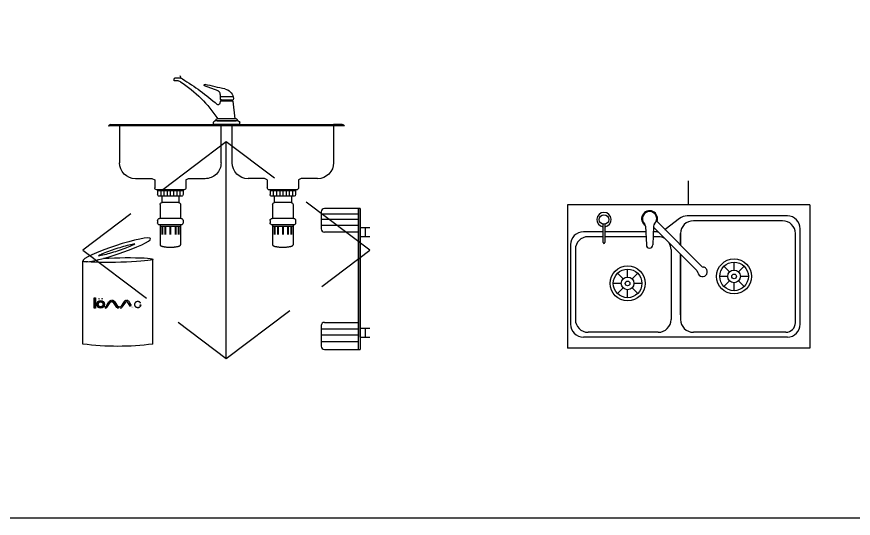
# Model space of a CAD drawing. Header units: millimetres. Extents: x 351279 to 387190, y -1289537 to -1277077.
# Drawn here: x 365739 to 368363, y -1284365 to -1282791 of the extents above; entities that cross this region are included whole.
import ezdxf

# ---------------------------------------------------------------- set-up
doc = ezdxf.new("R2010")
doc.units = ezdxf.units.MM
doc.header["$LTSCALE"] = 20
doc.linetypes.add('DASHED2', pattern=[0.375, 0.25, -0.125])
doc.layers.add('LAYER-2', color=12, linetype='Continuous')

# ---------------------------------------------------------------- blocks, each defined once
blk = doc.blocks.new('greytr3yy')
h = blk.add_hatch(color=8)
h.paths.add_polyline_path([(51098.4, 19562.8, 1), (51122.7, 19562.8, 1)])
h.paths.add_polyline_path([(51118.2, 19562.8, -1), (51102.8, 19562.8, -1)], flags=16)
h.paths.add_polyline_path([(51117.7, 19580.3, 0.227437), (51116.8, 19582.2, 0.61531), (51113, 19580.2, 0.227437), (51113.9, 19578.4, 0.61531)])
h.paths.add_polyline_path([(51103.3, 19580.2, 1), (51108.1, 19580.2, 1)])
h.paths.add_polyline_path([(51094.6, 19582.8), (51090.1, 19582.8), (51090.1, 19550.5), (51094.6, 19550.5)])
for points in [[(51128.7, 19558.5, -0.316493), (51123.3, 19554.9), (51123.3, 19550.5, 0.029839), (51126, 19550.8, 0.021632), (51128.4, 19551.9), (51130.3, 19553.3), (51132.6, 19556.4), (51140.3, 19568.6, -0.055878), (51142.5, 19570.2, 0.001608), (51144.6, 19570.5), (51144.6, 19574.9), (51142.4, 19574.8, 0.034929), (51139.5, 19573.6, 0.004888), (51136.6, 19571.2), (51134.6, 19567.7)], [(51156.2, 19569.1), (51154, 19572.1), (51152, 19573.5, 0.021632), (51149.5, 19574.6, 0.029839), (51146.9, 19575), (51146.9, 19570.5, 0.000407), (51149, 19570.2, -0.055878), (51151.3, 19568.6), (51158.9, 19556.4), (51161.1, 19553.4), (51163.1, 19551.9, 0.021632), (51165.6, 19550.8), (51166, 19550.7), (51166.1, 19555.3, -0.055878), (51163.8, 19556.8)], [(51180.5, 19557.7), (51186.4, 19566.9, -0.316493), (51191.8, 19570.5, -0.113911), (51193.9, 19570.4, -0.055878), (51196.2, 19568.8), (51203.8, 19556.6), (51206, 19553.6), (51208, 19552.2, 0.021632), (51210.5, 19551.1, 0.029839), (51213.1, 19550.7), (51213.1, 19555.1, -0.316493), (51207.7, 19558.8), (51201.9, 19568), (51199.8, 19571.4, 0.004888), (51196.9, 19573.8, 0.034929), (51194, 19575), (51191.8, 19575, 0.029839), (51189.1, 19574.6, 0.021632), (51186.7, 19573.5), (51184.7, 19572.1), (51182.4, 19569.1), (51174.8, 19556.8, -0.055878), (51172.6, 19555.3, -0.086148), (51168.2, 19554.9, 0.001606), (51166.1, 19555.3), (51166, 19550.7), (51168.2, 19550.6, 0.040519), (51170.5, 19550.6), (51172.7, 19550.7, 0.034929), (51175.6, 19551.9, 0.004888), (51178.5, 19554.3)], [(51233.8, 19566.2, 0.741091), (51237.5, 19568.5, 4.970672), (51238.8, 19559.3, 1.745797), (51233.2, 19557.7, -3.302008)]]:
    blk.add_hatch(color=8).paths.add_polyline_path(points)
at = {"color": 8, "linetype": 'DASHED2', "ltscale": 50}
for p, q in [((51504.7, 20072.8), (51054.7, 19732.8)), ((51954.7, 19732.8), (51504.7, 20072.8)), ((51054.7, 19732.8), (51504.7, 19392.8)), ((51504.7, 19392.8), (51954.7, 19732.8))]:
    blk.add_line(p, q, dxfattribs=at)
at = {"color": 7}
blk.add_line((51504.7, 19392.8), (51504.7, 20072.8), dxfattribs=at)
at = {"color": 8, "linetype": 'Continuous'}
for p, q in [((51924.7, 19863.5), (51812.3, 19863.5)), ((51918.1, 19863.5), (51918.1, 19421.1)), ((51924.7, 19803.6), (51924.7, 19863.5)), ((51924.7, 19863.5), (51924.7, 19421.1)), ((51802.3, 19853.5), (51802.3, 19799.5)), ((51918.1, 19845.7), (51802.3, 19845.7)), ((51918.1, 19828.9), (51802.3, 19828.9)), ((51918.1, 19810.2), (51802.3, 19810.2)), ((51918.1, 19789.5), (51812.3, 19789.5)), ((51924.7, 19488.4), (51924.7, 19803.6)), ((51924.7, 19803.6), (51954.7, 19803.6)), ((51939.7, 19803.6), (51939.7, 19775.6)), ((51924.7, 19775.6), (51954.7, 19775.6)), ((51274.4, 19438.3), (51274.4, 19704.5)), ((51054.7, 19438.3), (51054.7, 19698.7)), ((51802.3, 19496.2), (51802.3, 19431.1)), ((51812.3, 19506.2), (51918.1, 19506.2)), ((51802.3, 19486.2), (51918.1, 19486.2)), ((51802.3, 19467.2), (51918.1, 19467.2)), ((51924.7, 19460.3), (51924.7, 19488.4)), ((51924.7, 19488.4), (51954.7, 19488.4)), ((51939.7, 19488.4), (51939.7, 19460.3)), ((51802.3, 19446.2), (51918.1, 19446.2)), ((51924.7, 19460.3), (51954.7, 19460.3)), ((51924.7, 19460.3), (51924.7, 19421.1)), ((51812.3, 19421.1), (51924.7, 19421.1))]:
    blk.add_line(p, q, dxfattribs=at)
at = {"color": 8}
for p, q in [((51134.6, 19567.7), (51136.6, 19571.2)), ((51144.6, 19574.9), (51142.4, 19574.8)), ((51144.6, 19570.5), (51144.6, 19574.9)), ((51146.9, 19570.5), (51146.9, 19575)), ((51152, 19573.5), (51154, 19572.1)), ((51154, 19572.1), (51156.2, 19569.1)), ((51184.7, 19572.1), (51182.4, 19569.1)), ((51186.7, 19573.5), (51184.7, 19572.1)), ((51191.8, 19575), (51194, 19575)), ((51201.9, 19568), (51199.8, 19571.4)), ((51128.4, 19551.9), (51130.4, 19553.4)), ((51128.7, 19558.5), (51134.6, 19567.7)), ((51130.4, 19553.4), (51132.6, 19556.4)), ((51132.6, 19556.4), (51140.3, 19568.6)), ((51158.9, 19556.4), (51151.3, 19568.6)), ((51156.2, 19569.1), (51163.8, 19556.8)), ((51161.1, 19553.4), (51158.9, 19556.4)), ((51163.1, 19551.9), (51161.1, 19553.4)), ((51166.1, 19555.3), (51166, 19550.7)), ((51182.4, 19569.1), (51174.8, 19556.8)), ((51180.5, 19557.7), (51178.5, 19554.3)), ((51186.4, 19566.9), (51180.5, 19557.7)), ((51203.8, 19556.6), (51196.2, 19568.8)), ((51207.7, 19558.8), (51201.9, 19568))]:
    blk.add_line(p, q, dxfattribs=at)
blk.add_lwpolyline([(51090.1, 19582.8), (51094.6, 19582.8), (51094.6, 19550.5), (51090.1, 19550.5)], close=True, dxfattribs=at)
blk.add_lwpolyline([(51090.1, 19582.8), (51094.6, 19582.8), (51094.6, 19550.5), (51090.1, 19550.5)], close=True, dxfattribs=at)
for radius in [12.1, 7.7]:
    blk.add_circle((51110.5, 19562.8), radius, dxfattribs=at)
at = {"color": 8, "linetype": 'Continuous'}
for centre, start, end in [((51812.3, 19853.5), 90, 180), ((51812.3, 19799.5), 180, 270), ((51812.3, 19496.2), 90, 180), ((51812.3, 19431.1), 180, 270)]:
    blk.add_arc(centre, 10, start, end, dxfattribs=at)
at = {"color": 8}
for centre, radius, start, end in [((51262.6, 19424.7), 193.1, 129.5885, 130.7087), ((51149.4, 19553.4), 22.5, 108.2098, 116.2116), ((51145, 19552.6), 22.5, 78.4269, 85.2635), ((51138.5, 19545.9), 30.7, 64.0234, 68.9804), ((51200.1, 19545.9), 30.7, 111.0196, 115.9766), ((51193.6, 19552.6), 22.5, 94.7365, 101.5731), ((51187, 19553.6), 22.5, 63.7884, 71.7902), ((51073.8, 19425), 193.1, 49.2913, 50.4115), ((51123.4, 19560.6), 5.65, 268.8826, 339.1314), ((51114.9, 19579.5), 30.7, 291.0196, 295.9766), ((51148.4, 19559.4), 12.3, 118.6617, 131.4548), ((51085.2, 19902.3), 337, 279.7902, 280.1584), ((51376.8, 20881), 1330.5, 260.0477, 260.141), ((51143.1, 19559.4), 12.3, 48.5452, 61.3383), ((51176.6, 19579.5), 30.7, 244.0234, 248.9804), ((51171.9, 19566), 12.3, 228.5452, 241.3383), ((51108.8, 19223.1), 337, 79.8416, 80.2098), ((51169.3, 19567.8), 12.9, 265.0224, 284.7173), ((51166.7, 19566), 12.3, 298.6617, 311.4548), ((51165.6, 19572.1), 22.5, 288.2098, 296.2116), ((51052.5, 19700.7), 193.1, 309.5885, 310.7087), ((51191.7, 19564.9), 5.65, 88.8826, 159.1314), ((51192.6, 19565.8), 4.8, 73.6407, 99.6352), ((51188, 19559.6), 12.3, 48.5452, 61.3383)]:
    blk.add_arc(centre, radius, start, end, dxfattribs=at)
at = {"color": 8, "linetype": 'Continuous', "extrusion": (0, 0, -1)}
blk.add_ellipse((51161.1, 19733.9), major_axis=(106.4, 35.2), ratio=0.121388, dxfattribs=at)
for centre, major_axis, ratio, start_param, end_param in [((51164.3, 19701.9), (110.1, 2.6), 0.064425, 4.299403, 9.343329), ((51140.3, 19967.4), (-669.5, 53.9), 0.797091, 4.447172, 4.776427)]:
    blk.add_ellipse(centre, major_axis=major_axis, ratio=ratio, start_param=start_param, end_param=end_param, dxfattribs=at)
at = {"color": 8, "linetype": 'Continuous'}
for points, knots in [([(51218.2, 19752.8), (51215.5, 19752.3), (51212.6, 19751.8), (51203, 19749.7), (51195.7, 19747.9), (51180.4, 19743.8), (51172.3, 19741.4), (51156.3, 19736.2), (51148.3, 19733.4), (51132.9, 19727.7), (51125.6, 19724.8), (51113.4, 19719.6), (51108.4, 19717.3), (51104, 19715.1)], [3.956191, 3.956191, 3.956191, 3.956191, 4.086059, 4.086059, 4.373099, 4.373099, 4.660139, 4.660139, 4.947179, 4.947179, 5.234219, 5.234219, 5.468587, 5.468587, 5.468587, 5.468587]), ([(51104, 19715.1), (51106.7, 19715.5), (51109.6, 19716.1), (51119.2, 19718.2), (51126.5, 19719.9), (51141.8, 19724.1), (51149.8, 19726.5), (51165.9, 19731.7), (51173.9, 19734.4), (51189.2, 19740.2), (51196.6, 19743.1), (51208.7, 19748.3), (51213.7, 19750.6), (51218.2, 19752.8)], [0.814598, 0.814598, 0.814598, 0.814598, 0.944466, 0.944466, 1.231506, 1.231506, 1.518546, 1.518546, 1.805586, 1.805586, 2.092626, 2.092626, 2.326995, 2.326995, 2.326995, 2.326995])]:
    blk.add_open_spline(points, degree=3, knots=knots, dxfattribs=at)
at = {"layer": 'LAYER-2', "color": 8, "linetype": 'Continuous'}
for p, q in [((51341.3, 20264.5), (51341.3, 20269.9)), ((51354.2, 20264.5), (51341.3, 20264.5)), ((51344.8, 20273.4), (51360.1, 20273.4)), ((51361.1, 20261.5), (51354.2, 20264.5)), ((51479.5, 20232.9), (51436.7, 20248.3)), ((51526.5, 20214.3), (51485.5, 20214.3)), ((51485.5, 20214.3), (51485.5, 20206.9)), ((51489.4, 20204.5), (51487.5, 20204.5)), ((51489.4, 20204.5), (51526.5, 20204.5)), ((51489.4, 20200.1), (51489.4, 20204.5)), ((51521.8, 20200.1), (51521.8, 20204.5)), ((51485.6, 20200.1), (51484.1, 20193.1)), ((51526.5, 20200.1), (51485.6, 20200.1)), ((51532.8, 20145.1), (51526.5, 20200.1)), ((51141.7, 20127.2), (51135.6, 20122.8)), ((51135.6, 20122.8), (51137.4, 20122.8)), ((51873.7, 20122.8), (51135.6, 20122.8)), ((51143.6, 20127.8), (51840.4, 20127.8)), ((51170.1, 20122.8), (51170.1, 20007.3)), ((51464.1, 20127.8), (51464.1, 20133.5)), ((51547, 20127.8), (51464.1, 20127.8)), ((51542, 20138.5), (51469.1, 20138.5)), ((51535.5, 20145.1), (51475.6, 20145.1)), ((51475.6, 20138.5), (51535.5, 20138.5)), ((51488.1, 20007.3), (51488.1, 20122.8)), ((51523.1, 20007.3), (51523.1, 20122.8)), ((51547, 20127.8), (51547, 20133.5)), ((51867.5, 20127.8), (51841.1, 20127.8)), ((51841.1, 20121.8), (51841.1, 20007.3)), ((51875.6, 20122.8), (51869.4, 20127.2)), ((51875.6, 20122.8), (51873.6, 20122.8)), ((51220.1, 19957.3), (51271.6, 19957.3)), ((51271.6, 19957.3), (51280.1, 19953.9)), ((51280.1, 19953.9), (51280.1, 19928.3)), ((51378.1, 19953.9), (51386.6, 19957.3)), ((51378.1, 19953.9), (51378.1, 19928.3)), ((51386.6, 19957.3), (51438.1, 19957.3)), ((51624.6, 19957.3), (51573.1, 19957.3)), ((51633.1, 19953.9), (51624.6, 19957.3)), ((51633.1, 19953.9), (51633.1, 19928.3)), ((51739.6, 19957.3), (51731.1, 19953.9)), ((51731.1, 19953.9), (51731.1, 19928.3)), ((51791.1, 19957.3), (51739.6, 19957.3)), ((51372.1, 19922.3), (51286.1, 19922.3)), ((51289.1, 19922.3), (51289.1, 19907.3)), ((51369.1, 19919.3), (51289.1, 19919.3)), ((51299.1, 19919.3), (51299.1, 19902.3)), ((51309.1, 19919.3), (51309.1, 19902.3)), ((51319.1, 19919.3), (51319.1, 19902.3)), ((51329.1, 19919.3), (51329.1, 19902.3)), ((51339.1, 19919.3), (51339.1, 19902.3)), ((51349.1, 19919.3), (51349.1, 19902.3)), ((51359.1, 19919.3), (51359.1, 19902.3)), ((51369.1, 19922.3), (51369.1, 19907.3)), ((51725.1, 19922.3), (51639.1, 19922.3)), ((51642.1, 19922.3), (51642.1, 19907.3)), ((51722.1, 19919.3), (51642.1, 19919.3)), ((51652.1, 19919.3), (51652.1, 19902.3)), ((51662.1, 19919.3), (51662.1, 19902.3)), ((51672.1, 19919.3), (51672.1, 19902.3)), ((51682.1, 19919.3), (51682.1, 19902.3)), ((51692.1, 19919.3), (51692.1, 19902.3)), ((51702.1, 19919.3), (51702.1, 19902.3)), ((51712.1, 19919.3), (51712.1, 19902.3)), ((51722.1, 19922.3), (51722.1, 19907.3)), ((51364.1, 19902.3), (51294.1, 19902.3)), ((51302.1, 19902.3), (51302.1, 19882.3)), ((51356.1, 19902.3), (51356.1, 19882.3)), ((51717.1, 19902.3), (51647.1, 19902.3)), ((51655.1, 19902.3), (51655.1, 19882.3)), ((51709.1, 19902.3), (51709.1, 19882.3)), ((51297.1, 19876.3), (51297.1, 19832.3)), ((51355.1, 19882.3), (51303.1, 19882.3)), ((51361.1, 19876.3), (51361.1, 19832.3)), ((51650.1, 19876.3), (51650.1, 19832.3)), ((51708.1, 19882.3), (51656.1, 19882.3)), ((51714.1, 19876.3), (51714.1, 19832.3)), ((51289.1, 19826.3), (51289.1, 19818.3)), ((51363.1, 19832.3), (51295.1, 19832.3)), ((51363.1, 19812.3), (51295.1, 19812.3)), ((51297.1, 19812.3), (51297.1, 19749.3)), ((51361.1, 19807.3), (51297.1, 19807.3)), ((51302.1, 19807.3), (51302.1, 19782.3)), ((51304.1, 19807.3), (51304.1, 19782.3)), ((51312.1, 19807.3), (51312.1, 19782.3)), ((51314.1, 19807.3), (51314.1, 19782.3)), ((51328.1, 19807.3), (51328.1, 19782.3)), ((51330.1, 19807.3), (51330.1, 19782.3)), ((51344.1, 19807.3), (51344.1, 19782.3)), ((51346.1, 19807.3), (51346.1, 19782.3)), ((51354.1, 19807.3), (51354.1, 19782.3)), ((51356.1, 19807.3), (51356.1, 19782.3)), ((51361.1, 19812.3), (51361.1, 19749.3)), ((51369.1, 19826.3), (51369.1, 19818.3)), ((51642.1, 19826.3), (51642.1, 19818.3)), ((51716.1, 19832.3), (51648.1, 19832.3)), ((51716.1, 19812.3), (51648.1, 19812.3)), ((51650.1, 19812.3), (51650.1, 19749.3)), ((51714.1, 19807.3), (51650.1, 19807.3)), ((51655.1, 19807.3), (51655.1, 19782.3)), ((51657.1, 19807.3), (51657.1, 19782.3)), ((51665.1, 19807.3), (51665.1, 19782.3)), ((51667.1, 19807.3), (51667.1, 19782.3)), ((51681.1, 19807.3), (51681.1, 19782.3)), ((51683.1, 19807.3), (51683.1, 19782.3)), ((51697.1, 19807.3), (51697.1, 19782.3)), ((51699.1, 19807.3), (51699.1, 19782.3)), ((51707.1, 19807.3), (51707.1, 19782.3)), ((51709.1, 19807.3), (51709.1, 19782.3)), ((51714.1, 19812.3), (51714.1, 19749.3)), ((51722.1, 19826.3), (51722.1, 19818.3))]:
    blk.add_line(p, q, dxfattribs=at)
at = {"layer": 'LAYER-2', "color": 8, "linetype": 'Continuous', "flags": 128}
for points in [[(51297.1, 19749.3), (51297.2, 19748.9), (51297.3, 19748.5), (51297.7, 19748), (51298.1, 19747.6), (51298.7, 19747.2), (51299.3, 19746.7), (51300.1, 19746.3), (51301.1, 19745.9), (51302.1, 19745.6), (51303.2, 19745.2), (51304.4, 19744.8), (51305.8, 19744.5), (51307.2, 19744.2), (51308.7, 19743.9), (51310.3, 19743.6), (51311.9, 19743.4), (51313.7, 19743.2), (51315.5, 19743), (51317.3, 19742.8), (51319.2, 19742.6), (51321.1, 19742.5), (51323.1, 19742.4), (51325.1, 19742.3), (51327.1, 19742.3), (51329.1, 19742.3), (51331.1, 19742.3), (51333.1, 19742.3), (51335.1, 19742.4), (51337.1, 19742.5), (51339, 19742.6), (51340.9, 19742.8), (51342.7, 19743), (51344.5, 19743.2), (51346.2, 19743.4), (51347.9, 19743.6), (51349.5, 19743.9), (51351, 19744.2), (51352.4, 19744.5), (51353.7, 19744.8), (51355, 19745.2), (51356.1, 19745.6), (51357.1, 19745.9), (51358, 19746.3), (51358.8, 19746.7), (51359.5, 19747.2), (51360.1, 19747.6), (51360.5, 19748), (51360.8, 19748.5), (51361, 19748.9), (51361.1, 19749.3)], [(51650.1, 19749.3), (51650.1, 19748.9), (51650.3, 19748.5), (51650.6, 19748), (51651.1, 19747.6), (51651.6, 19747.2), (51652.3, 19746.7), (51653.1, 19746.3), (51654, 19745.9), (51655.1, 19745.6), (51656.2, 19745.2), (51657.4, 19744.8), (51658.8, 19744.5), (51660.2, 19744.2), (51661.7, 19743.9), (51663.3, 19743.6), (51664.9, 19743.4), (51666.7, 19743.2), (51668.5, 19743), (51670.3, 19742.8), (51672.2, 19742.6), (51674.1, 19742.5), (51676.1, 19742.4), (51678.1, 19742.3), (51680.1, 19742.3), (51682.1, 19742.3), (51684.1, 19742.3), (51686.1, 19742.3), (51688.1, 19742.4), (51690, 19742.5), (51692, 19742.6), (51693.9, 19742.8), (51695.7, 19743), (51697.5, 19743.2), (51699.2, 19743.4), (51700.9, 19743.6), (51702.5, 19743.9), (51704, 19744.2), (51705.4, 19744.5), (51706.7, 19744.8), (51708, 19745.2), (51709.1, 19745.6), (51710.1, 19745.9), (51711, 19746.3), (51711.8, 19746.7), (51712.5, 19747.2), (51713.1, 19747.6), (51713.5, 19748), (51713.8, 19748.5), (51714, 19748.9), (51714.1, 19749.3)]]:
    blk.add_lwpolyline(points, dxfattribs=at)
at = {"layer": 'LAYER-2', "color": 8, "linetype": 'Continuous', "extrusion": (0, 0, -1)}
for centre, major_axis, start_param, end_param in [((51347.8, 20276.2), (-9.07, -9.07), 3.496319, 4.357663), ((51344.8, 20269.9), (2.47, 2.47), 3.926991, 5.497787), ((51358.2, 20259.4), (-9.95, 9.95), 0.918876, 1.460773), ((51136.7, 19919.2), (289.4, 289.4), -0.205107, 0.200822), ((50953.8, 19594.2), (560.3, 560.3), -0.236856, -0.066381), ((51437.7, 20250.6), (1.77, 1.77), 2.755406, 5.752958), ((51676.4, 21165.8), (-667, 667), 4.114574, 4.182162), ((51476.6, 20226), (5.3, 5.3), -0.386187, 0.673933), ((51445.9, 20216.2), (28, 28), 0.514085, 0.833782), ((51491.7, 20203.8), (25.7, 25.7), -0.541713, 0.490612), ((51488, 20206.9), (1.77, 1.77), 2.598786, 3.906302), ((51502.3, 20209.4), (-17.5, 17.5), 2.155233, 2.557156), ((51479.2, 20194.2), (3.54, 3.54), 1.000253, 3.107703), ((51143.6, 20124.3), (-2.47, 2.47), 0.214061, 0.785398), ((51469.1, 20133.5), (3.54, 3.54), 3.926991, 5.497787), ((51475.6, 20141.8), (2.34, 2.34), 2.352471, 5.501511), ((51535.6, 20141.8), (-2.34, 2.34), 0.781675, 3.930714), ((51542, 20133.5), (3.54, 3.54), -0.785398, 0.785398), ((51841.1, 20126.8), (0.707, 0.707), 3.926991, 5.497787), ((51867.5, 20124.3), (-2.47, 2.47), 0.785398, 1.356736), ((51220.1, 20007.3), (-35.4, 35.4), 3.926991, 5.497787), ((51438.1, 20007.3), (-35.4, 35.4), 2.356194, 3.926991), ((51573.1, 20007.3), (-35.4, 35.4), 3.926991, 5.497787), ((51791.1, 20007.3), (35.4, 35.4), 0.785398, 2.356194), ((51286.1, 19928.3), (-4.24, 4.24), 3.926991, 5.497787), ((51372.1, 19928.3), (4.24, 4.24), 0.785398, 2.356194), ((51639.1, 19928.3), (4.24, 4.24), 2.356194, 3.926991), ((51725.1, 19928.3), (-4.24, 4.24), 2.356194, 3.926991), ((51294.1, 19907.3), (3.54, 3.54), 2.356194, 3.926991), ((51364.1, 19907.3), (-3.54, 3.54), 2.356194, 3.926991), ((51647.1, 19907.3), (3.54, 3.54), 2.356194, 3.926991), ((51717.1, 19907.3), (3.54, 3.54), 0.785398, 2.356194), ((51303.1, 19876.3), (-4.24, 4.24), 5.497787, 7.068583), ((51355.1, 19876.3), (4.24, 4.24), -0.785398, 0.785398), ((51656.1, 19876.3), (-4.24, 4.24), 5.497787, 7.068583), ((51708.1, 19876.3), (4.24, 4.24), -0.785398, 0.785398), ((51295.1, 19826.3), (-4.24, 4.24), 5.497787, 7.068583), ((51295.1, 19818.3), (-4.24, 4.24), 3.926991, 5.497787), ((51363.1, 19826.3), (4.24, 4.24), -0.785398, 0.785398), ((51363.1, 19818.3), (4.24, 4.24), 0.785398, 2.356194), ((51648.1, 19826.3), (4.24, 4.24), 3.926991, 5.497787), ((51648.1, 19818.3), (-4.24, 4.24), 3.926991, 5.497787), ((51716.1, 19826.3), (4.24, 4.24), -0.785398, 0.785398), ((51716.1, 19818.3), (4.24, 4.24), 0.785398, 2.356194)]:
    blk.add_ellipse(centre, major_axis=major_axis, ratio=1, start_param=start_param, end_param=end_param, dxfattribs=at)
blk = doc.blocks.new('erwqrewqr')
at = {"color": 8, "lineweight": -3}
for p, q in [((52039.6, 28261.9), (51279.6, 28261.9)), ((51279.6, 28261.9), (51279.6, 27811.9)), ((52039.6, 28261.9), (52039.6, 27811.9)), ((51558.6, 28211.2), (51700.1, 28069.4)), ((51631.3, 28218.8), (51586.5, 28184.9)), ((51969.6, 28226.9), (51655.4, 28226.9)), ((51954.6, 28211.9), (51674.6, 28211.9)), ((51391.8, 28176.9), (51329.6, 28176.9)), ((51391.8, 28143.2), (51391.8, 28200.9)), ((51396.8, 28200.7), (51396.8, 28143.2)), ((51525.6, 28176.9), (51396.8, 28176.9)), ((51524.8, 28195.4), (51527.3, 28135.9)), ((51549.8, 28194.9), (51547.3, 28135.9)), ((51562.4, 28176.9), (51549, 28176.9)), ((51549.7, 28191.8), (51685.9, 28055.3)), ((52009.6, 27886.9), (52009.6, 28186.9)), ((51391.8, 28161.9), (51344.6, 28161.9)), ((51526.2, 28161.9), (51396.8, 28161.9)), ((51564.6, 28161.9), (51548.4, 28161.9)), ((51634.6, 28135.1), (51634.6, 28171.9)), ((51634.6, 28171.9), (51634.6, 28135.1)), ((51994.6, 27891.9), (51994.6, 28171.9)), ((51289.6, 28136.9), (51289.6, 27886.9)), ((51394.3, 28140.7), (51394.3, 28140.7)), ((51304.6, 28121.9), (51304.6, 27916.9)), ((51304.6, 28121.9), (51304.6, 27901.9)), ((51604.6, 28121.9), (51604.6, 27916.9)), ((51604.6, 28121.9), (51604.6, 27901.9)), ((51634.6, 27916.9), (51634.6, 28106.7)), ((51634.6, 28106.7), (51634.6, 27901.9)), ((51802.3, 28057.3), (51802.3, 28082.3)), ((51454.2, 28029.3), (51436.6, 28047)), ((51468.4, 28035.2), (51468.4, 28060.2)), ((51500.2, 28047), (51482.5, 28029.3)), ((51788.2, 28051.4), (51770.5, 28069.1)), ((51834.1, 28069.1), (51816.5, 28051.4)), ((51782.3, 28037.3), (51757.3, 28037.3)), ((51788.2, 28023.1), (51770.5, 28005.4)), ((51834.1, 28005.4), (51816.5, 28023.1)), ((51847.3, 28037.3), (51822.3, 28037.3)), ((51448.4, 28015.2), (51423.4, 28015.2)), ((51454.2, 28001), (51436.6, 27983.3)), ((51468.4, 27970.2), (51468.4, 27995.2)), ((51500.2, 27983.3), (51482.5, 28001)), ((51513.4, 28015.2), (51488.4, 28015.2)), ((51802.3, 27992.3), (51802.3, 28017.3)), ((51564.6, 27861.9), (51344.6, 27861.9)), ((51964.6, 27861.9), (51674.6, 27861.9)), ((51572, 27846.9), (51329.6, 27846.9)), ((51969.6, 27846.9), (51572, 27846.9)), ((52039.6, 27811.9), (51279.6, 27811.9))]:
    blk.add_line(p, q, dxfattribs=at)
for centre, radius in [((51394.3, 28215.7), 15), ((51802.3, 28037.3), 55), ((51802.3, 28037.3), 45), ((51468.4, 28015.2), 55), ((51468.4, 28015.2), 45), ((51802.3, 28037.3), 20), ((51802.3, 28037.3), 7.5), ((51468.4, 28015.2), 20), ((51468.4, 28015.2), 7.5)]:
    blk.add_circle(centre, radius, dxfattribs=at)
for centre, radius, start, end in [((51394.3, 28215.7), 22.5, 276.3794, 263.6206), ((51537.3, 28218.4), 25, 338.5218, 239.4895), ((51537.3, 28218.4), 22.5, 313.8131, 226.1641), ((51514.8, 28194.9), 10, 2.4244, 46.1641), ((51559.8, 28194.9), 10, 133.8131, 180), ((51655.4, 28186.9), 40, 90, 127.0478), ((51674.6, 28171.9), 40, 90, 180), ((51954.6, 28171.9), 40, 0, 90), ((51969.6, 28186.9), 40, 0, 90), ((51329.6, 28136.9), 40, 90, 180), ((51562.4, 28216.9), 40, 270, 273.1447), ((51562.4, 28216.9), 40, 305.3581, 307.0478), ((51344.6, 28121.9), 40, 90, 180), ((51564.6, 28121.9), 40, 58.6158, 90), ((51394.3, 28143.2), 2.5, 180, 270), ((51394.3, 28143.2), 2.5, 270, 0), ((51537.3, 28135.9), 10, 180, 270), ((51537.3, 28135.9), 10, 270, 0), ((51564.6, 28121.9), 40, 0, 31.2714), ((51678.9, 28048.2), 10, 8.0737, 44.9436), ((51703.6, 28051.7), 15, 188.0737, 44.9436), ((51707.2, 28076.5), 10, 224.9436, 261.8135), ((51703.6, 28051.7), 15, 44.9436, 81.8135), ((51329.6, 27886.9), 40, 180, 270), ((51344.6, 27901.9), 40, 180, 270), ((51564.6, 27901.9), 40, 270, 0), ((51674.6, 27901.9), 40, 180, 270), ((51964.6, 27891.9), 30, 270, 0), ((51969.6, 27886.9), 40, 270, 0)]:
    blk.add_arc(centre, radius, start, end, dxfattribs=at)

msp = doc.modelspace()

# ---------------------------------------------------------------- linework, layer by layer
at = {"color": 1}
msp.add_line((367846.122, -1283381.093), (367846.122, -1283306.093), dxfattribs=at)
at = {"color": 3}
msp.add_lwpolyline([(360254.336, -1277099.727), (371020.391, -1277099.727), (371020.391, -1284364.805), (360254.336, -1284364.805)], close=True, dxfattribs=at)

# ---------------------------------------------------------------- block references
at = {"color": 8}
msp.add_blockref('greytr3yy', (314891.74, -1303256.237), dxfattribs=at)
msp.add_blockref('erwqrewqr', (316186.53, -1311642.956))

doc.saveas('drawing.dxf')
